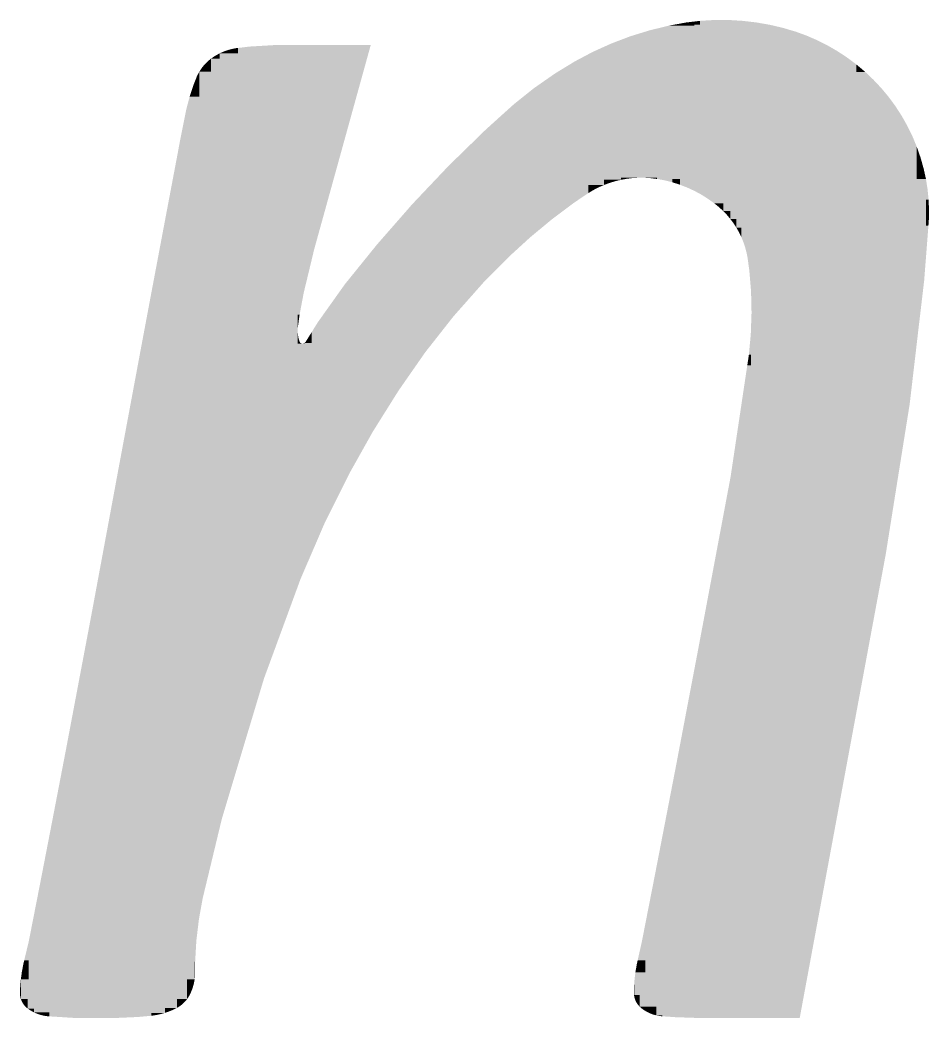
# Model space of a CAD drawing. Extents: x 149 to 8866, y 149 to 4853.
# Drawn here: x 5202.71 to 5227.57, y 4693.2 to 4720.49 of the extents above; entities that cross this region are included whole.
import ezdxf

# ---------------------------------------------------------------- set-up
doc = ezdxf.new("R2010")
doc.units = 0
doc.layers.add('L1D0', color=1, linetype='CONTINUOUS')

msp = doc.modelspace()

# ---------------------------------------------------------------- linework, layer by layer
at = {"layer": 'L1D0'}
for points in [[(5221.15, 4720.356), (5221.15, 4720.446), (5221.309, 4720.356), (5221.309, 4720.465)], [(5221.309, 4720.356), (5221.309, 4720.465), (5221.693, 4720.356), (5221.693, 4720.488)], [(5221.693, 4720.356), (5221.693, 4720.488), (5222.077, 4720.356), (5222.077, 4720.489)], [(5222.077, 4720.356), (5222.077, 4720.489), (5222.46, 4720.356), (5222.46, 4720.466)], [(5222.46, 4720.356), (5222.46, 4720.466), (5223.22, 4720.356), (5222.841, 4720.422)], [(5219.144, 4719.945), (5219.399, 4720.042), (5219.928, 4719.945), (5219.928, 4720.205)], [(5219.928, 4720.205), (5220.466, 4720.336), (5220.466, 4720.205)], [(5219.928, 4719.945), (5219.928, 4720.205), (5221.15, 4719.945), (5221.15, 4720.205)], [(5220.466, 4720.336), (5220.738, 4720.385), (5220.738, 4720.336)], [(5220.466, 4720.205), (5220.466, 4720.336), (5221.15, 4720.205), (5221.15, 4720.336)], [(5220.738, 4720.336), (5220.738, 4720.385), (5220.927, 4720.336), (5220.927, 4720.42)], [(5220.927, 4720.336), (5220.927, 4720.42), (5221.15, 4720.336), (5221.15, 4720.446)], [(5221.15, 4715.818), (5221.15, 4720.356), (5223.22, 4715.818), (5223.22, 4720.356)], [(5223.22, 4720.212), (5223.22, 4720.356), (5223.777, 4720.212), (5223.594, 4720.268)], [(5223.22, 4720.06), (5223.22, 4720.212), (5223.777, 4720.06), (5223.777, 4720.212)], [(5223.777, 4720.06), (5223.777, 4720.212), (5224.224, 4720.06), (5223.928, 4720.168)], [(5218.376, 4719.617), (5218.881, 4719.845), (5219.144, 4719.617), (5219.144, 4719.945)], [(5219.144, 4716.175), (5219.144, 4719.945), (5220.132, 4716.175), (5220.132, 4719.945)], [(5220.132, 4716.142), (5220.132, 4719.945), (5221.15, 4716.142), (5221.15, 4719.945)], [(5223.22, 4719.793), (5223.22, 4720.06), (5224.224, 4719.793), (5224.224, 4720.06)], [(5224.224, 4719.793), (5224.224, 4720.06), (5224.794, 4719.793), (5224.513, 4719.934)], [(5208.258, 4719.616), (5208.348, 4719.65), (5208.44, 4719.616), (5208.44, 4719.679)], [(5208.44, 4719.679), (5208.533, 4719.702), (5208.533, 4719.679)], [(5208.44, 4719.576), (5208.44, 4719.679), (5208.676, 4719.576), (5208.676, 4719.679)], [(5208.533, 4719.679), (5208.533, 4719.702), (5208.628, 4719.679), (5208.628, 4719.719)], [(5208.628, 4719.679), (5208.628, 4719.719), (5208.676, 4719.679), (5208.676, 4719.724)], [(5208.676, 4719.724), (5208.995, 4719.762), (5209.635, 4719.724), (5209.635, 4719.8)], [(5208.676, 4719.43), (5208.676, 4719.724), (5209.635, 4719.43), (5209.635, 4719.724)], [(5209.635, 4718.395), (5209.635, 4719.8), (5211.912, 4718.395), (5212.301, 4719.8)], [(5223.22, 4719.273), (5223.22, 4719.793), (5224.794, 4719.273), (5224.794, 4719.793)], [(5224.794, 4719.461), (5224.794, 4719.793), (5225.33, 4719.461), (5225.067, 4719.635)], [(5207.812, 4719.326), (5207.87, 4719.38), (5207.933, 4719.326), (5207.933, 4719.43)], [(5207.933, 4719.43), (5207.965, 4719.453), (5208.004, 4719.43), (5208.004, 4719.48)], [(5207.933, 4719.078), (5207.933, 4719.43), (5209.635, 4719.078), (5209.635, 4719.43)], [(5208.004, 4719.48), (5208.086, 4719.531), (5208.171, 4719.48), (5208.171, 4719.576)], [(5208.004, 4719.43), (5208.004, 4719.48), (5208.171, 4719.43), (5208.171, 4719.48)], [(5208.171, 4719.576), (5208.258, 4719.616), (5208.44, 4719.576), (5208.44, 4719.616)], [(5208.171, 4719.43), (5208.171, 4719.576), (5208.676, 4719.43), (5208.676, 4719.576)], [(5217.887, 4719.358), (5218.376, 4719.617), (5218.376, 4719.358)], [(5218.376, 4719.031), (5218.376, 4719.617), (5219.144, 4719.031), (5219.144, 4719.617)], [(5224.794, 4719.273), (5224.794, 4719.461), (5225.582, 4719.273), (5225.33, 4719.461)], [(5207.616, 4719.078), (5207.659, 4719.144), (5207.933, 4719.078), (5207.933, 4719.144)], [(5207.659, 4719.144), (5207.706, 4719.209), (5207.933, 4719.144), (5207.933, 4719.209)], [(5207.706, 4719.209), (5207.757, 4719.269), (5207.933, 4719.209), (5207.933, 4719.269)], [(5207.757, 4719.269), (5207.812, 4719.326), (5207.933, 4719.269), (5207.933, 4719.326)], [(5217.35, 4719.031), (5217.65, 4719.214), (5217.887, 4719.031), (5217.887, 4719.358)], [(5217.887, 4719.031), (5217.887, 4719.358), (5218.376, 4719.031), (5218.376, 4719.358)], [(5223.22, 4718.132), (5223.22, 4719.273), (5225.582, 4718.132), (5225.582, 4719.273)], [(5225.582, 4719.07), (5225.582, 4719.273), (5225.823, 4719.07)], [(5207.463, 4718.734), (5207.529, 4718.9), (5207.616, 4718.734), (5207.616, 4718.9)], [(5207.529, 4718.9), (5207.543, 4718.937), (5207.616, 4718.9), (5207.616, 4718.937)], [(5207.543, 4718.937), (5207.578, 4719.008), (5207.616, 4718.937), (5207.616, 4719.008)], [(5207.578, 4719.008), (5207.616, 4719.078), (5207.616, 4719.008)], [(5207.616, 4718.395), (5207.616, 4719.078), (5209.635, 4718.395), (5209.635, 4719.078)], [(5216.774, 4718.63), (5217.35, 4719.031), (5219.144, 4718.63), (5219.144, 4719.031)], [(5225.582, 4718.853), (5225.582, 4719.07), (5226.051, 4718.853), (5225.823, 4719.07)], [(5225.582, 4718.738), (5225.582, 4718.853), (5226.159, 4718.738), (5226.051, 4718.853)], [(5207.351, 4718.395), (5207.463, 4718.734), (5207.616, 4718.395), (5207.616, 4718.734)], [(5215.964, 4717.958), (5216.225, 4718.192), (5216.774, 4717.958), (5216.774, 4718.63)], [(5216.774, 4717.958), (5216.774, 4718.63), (5219.144, 4717.958), (5219.144, 4718.63)], [(5225.582, 4718.624), (5225.582, 4718.738), (5226.266, 4718.624), (5226.159, 4718.738)], [(5225.582, 4718.384), (5225.582, 4718.624), (5226.466, 4718.384), (5226.266, 4718.624)], [(5207.224, 4717.875), (5207.259, 4718.05), (5207.351, 4717.875), (5207.351, 4718.395)], [(5207.351, 4717.263), (5207.351, 4718.395), (5211.599, 4717.263), (5211.599, 4718.395)], [(5211.599, 4717.263), (5211.599, 4718.395), (5211.912, 4718.395)], [(5225.582, 4718.132), (5225.582, 4718.384), (5226.651, 4718.132), (5226.466, 4718.384)], [(5223.22, 4717.027), (5223.22, 4718.132), (5226.651, 4717.027), (5226.651, 4718.132)], [(5226.651, 4717.596), (5226.651, 4718.132), (5226.975, 4717.596), (5226.821, 4717.869)], [(5207.101, 4717.263), (5207.224, 4717.875), (5207.351, 4717.263), (5207.351, 4717.875)], [(5214.429, 4716.498), (5215.44, 4717.484), (5215.964, 4716.498), (5215.964, 4717.958)], [(5215.964, 4716.498), (5215.964, 4717.958), (5219.144, 4716.498), (5219.144, 4717.958)], [(5226.651, 4717.316), (5226.651, 4717.596), (5227.113, 4717.316), (5226.975, 4717.596)], [(5206.986, 4716.649), (5207.101, 4717.263), (5211.429, 4716.649), (5211.599, 4717.263)], [(5226.651, 4717.027), (5226.651, 4717.316), (5227.233, 4717.027), (5227.113, 4717.316)], [(5223.22, 4716.139), (5223.22, 4717.027), (5227.233, 4716.139), (5227.233, 4717.027)], [(5227.233, 4716.732), (5227.233, 4717.027), (5227.336, 4716.732)], [(5206.701, 4715.143), (5206.986, 4716.649), (5211.012, 4715.143), (5211.429, 4716.649)], [(5227.233, 4716.431), (5227.233, 4716.732), (5227.421, 4716.431), (5227.336, 4716.732)], [(5213.935, 4715.977), (5213.944, 4715.986), (5214.429, 4715.977), (5214.429, 4716.498)], [(5214.429, 4715.977), (5214.429, 4716.498), (5218.682, 4715.977), (5218.682, 4716.498)], [(5218.682, 4716.118), (5218.682, 4716.498), (5219.144, 4716.118), (5219.144, 4716.498)], [(5227.233, 4716.278), (5227.233, 4716.431), (5227.455, 4716.278), (5227.421, 4716.431)], [(5218.682, 4716.033), (5218.682, 4716.118), (5218.833, 4716.033), (5218.833, 4716.118)], [(5218.833, 4716.033), (5218.833, 4716.118), (5218.987, 4716.08), (5218.987, 4716.118)], [(5218.987, 4716.08), (5218.987, 4716.118), (5219.144, 4716.118)], [(5219.144, 4716.118), (5219.144, 4716.175), (5219.303, 4716.147), (5219.303, 4716.175)], [(5219.303, 4716.147), (5219.303, 4716.175), (5219.462, 4716.166), (5219.462, 4716.175)], [(5219.462, 4716.166), (5219.462, 4716.175), (5219.623, 4716.175)], [(5219.946, 4716.165), (5219.785, 4716.175), (5219.946, 4716.175)], [(5220.026, 4716.155), (5219.946, 4716.165), (5220.026, 4716.175), (5219.946, 4716.175)], [(5220.132, 4716.142), (5220.026, 4716.155), (5220.132, 4716.175), (5220.026, 4716.175)], [(5220.552, 4716.051), (5220.343, 4716.103), (5220.552, 4716.142), (5220.132, 4716.142)], [(5220.756, 4715.985), (5220.552, 4716.051), (5220.756, 4716.142), (5220.552, 4716.142)], [(5220.756, 4715.985), (5220.756, 4716.142), (5221.15, 4715.985), (5221.15, 4716.142)], [(5223.22, 4714.863), (5223.22, 4716.139), (5227.486, 4714.863), (5227.486, 4716.139)], [(5227.233, 4716.139), (5227.233, 4716.278), (5227.486, 4716.139), (5227.455, 4716.278)], [(5227.486, 4715.574), (5227.486, 4716.139), (5227.558, 4715.574), (5227.53, 4715.858)], [(5213.436, 4715.45), (5213.935, 4715.977), (5216.099, 4715.45), (5216.099, 4715.977)], [(5216.099, 4715.496), (5216.099, 4715.977), (5217.868, 4715.496), (5217.868, 4715.977)], [(5217.868, 4715.756), (5217.868, 4715.977), (5218.252, 4715.756), (5218.252, 4715.977)], [(5218.252, 4715.912), (5218.252, 4715.977), (5218.534, 4715.912), (5218.534, 4715.977)], [(5218.252, 4715.838), (5218.252, 4715.912), (5218.391, 4715.838), (5218.534, 4715.912)], [(5218.252, 4715.756), (5218.252, 4715.838), (5218.391, 4715.838)], [(5218.534, 4715.912), (5218.534, 4715.977), (5218.682, 4715.977)], [(5218.682, 4715.977), (5218.682, 4716.033), (5218.833, 4716.033)], [(5221.15, 4715.818), (5220.955, 4715.907), (5221.15, 4715.985), (5220.756, 4715.985)], [(5221.521, 4715.601), (5221.339, 4715.716), (5221.521, 4715.818), (5221.15, 4715.818)], [(5221.521, 4715.601), (5221.521, 4715.818), (5221.942, 4715.601), (5221.942, 4715.818)], [(5221.942, 4715.263), (5221.942, 4715.818), (5223.22, 4715.263), (5223.22, 4715.818)], [(5217.868, 4715.496), (5217.868, 4715.756), (5218.186, 4715.711), (5218.252, 4715.756)], [(5221.695, 4715.477), (5221.521, 4715.601), (5221.942, 4715.477), (5221.942, 4715.601)], [(5227.486, 4715.289), (5227.486, 4715.574), (5227.57, 4715.289), (5227.558, 4715.574)], [(5212.463, 4714.337), (5213.436, 4715.45), (5216.099, 4714.337), (5216.099, 4715.45)], [(5216.099, 4715.037), (5216.099, 4715.496), (5217.255, 4715.037), (5217.868, 4715.496)], [(5221.779, 4715.409), (5221.695, 4715.477), (5221.942, 4715.409), (5221.942, 4715.477)], [(5221.942, 4715.263), (5221.835, 4715.363), (5221.942, 4715.409), (5221.779, 4715.409)], [(5227.486, 4715.004), (5227.486, 4715.289), (5227.564, 4715.004), (5227.57, 4715.289)], [(5206.417, 4713.637), (5206.701, 4715.143), (5210.616, 4713.637), (5210.616, 4715.143)], [(5210.616, 4715.075), (5210.616, 4715.143), (5210.993, 4715.075), (5211.012, 4715.143)], [(5210.616, 4714.213), (5210.616, 4715.075), (5210.754, 4714.213), (5210.993, 4715.075)], [(5216.099, 4714.031), (5216.099, 4715.037), (5216.664, 4714.547), (5217.255, 4715.037)], [(5222.137, 4715.046), (5222.043, 4715.158), (5222.137, 4715.263), (5221.942, 4715.263)], [(5222.137, 4715.046), (5222.137, 4715.263), (5223.22, 4715.046), (5223.22, 4715.263)], [(5222.304, 4714.806), (5222.224, 4714.929), (5222.304, 4715.046), (5222.137, 4715.046)], [(5222.304, 4714.806), (5222.304, 4715.046), (5223.22, 4714.806), (5223.22, 4715.046)], [(5227.486, 4714.863), (5227.486, 4715.004), (5227.553, 4714.863), (5227.564, 4715.004)], [(5222.439, 4714.547), (5222.375, 4714.679), (5222.439, 4714.806), (5222.304, 4714.806)], [(5222.439, 4714.547), (5222.439, 4714.806), (5223.22, 4714.547), (5223.22, 4714.806)], [(5223.22, 4713.364), (5223.22, 4714.863), (5227.437, 4713.364), (5227.553, 4714.863)], [(5222.494, 4714.412), (5222.439, 4714.547), (5223.22, 4714.412), (5223.22, 4714.547)], [(5210.616, 4713.637), (5210.616, 4714.213), (5210.754, 4714.213)], [(5212.216, 4714.031), (5212.463, 4714.337), (5216.099, 4714.031), (5216.099, 4714.337)], [(5222.54, 4714.274), (5222.494, 4714.412), (5223.22, 4714.274), (5223.22, 4714.412)], [(5222.578, 4714.133), (5222.54, 4714.274), (5223.22, 4714.133), (5223.22, 4714.274)], [(5211.597, 4713.266), (5211.999, 4713.763), (5212.216, 4713.266), (5212.216, 4714.031)], [(5212.216, 4713.266), (5212.216, 4714.031), (5215.345, 4713.266), (5215.345, 4714.031)], [(5215.345, 4713.759), (5215.345, 4714.031), (5215.829, 4713.759), (5216.099, 4714.031)], [(5222.607, 4713.99), (5222.578, 4714.133), (5223.22, 4713.99), (5223.22, 4714.133)], [(5222.617, 4713.917), (5222.607, 4713.99), (5223.22, 4713.917), (5223.22, 4713.99)], [(5222.656, 4713.632), (5222.617, 4713.917), (5223.22, 4713.632), (5223.22, 4713.917)], [(5206.305, 4713.043), (5206.417, 4713.637), (5210.472, 4713.043), (5210.472, 4713.637)], [(5210.472, 4713.043), (5210.472, 4713.637), (5210.545, 4713.343), (5210.616, 4713.637)], [(5215.345, 4713.266), (5215.345, 4713.759), (5215.39, 4713.317), (5215.829, 4713.759)], [(5222.703, 4713.058), (5222.656, 4713.632), (5223.22, 4713.058), (5223.22, 4713.632)], [(5223.22, 4711.95), (5223.22, 4713.364), (5227.27, 4711.95), (5227.437, 4713.364)], [(5210.856, 4712.225), (5211.597, 4713.266), (5214.223, 4712.225), (5214.223, 4713.266)], [(5214.223, 4711.95), (5214.223, 4713.266), (5214.564, 4712.384), (5215.345, 4713.266)], [(5206.1, 4711.95), (5206.305, 4713.043), (5206.305, 4711.95)], [(5206.305, 4711.95), (5206.305, 4713.043), (5210.304, 4711.95), (5210.304, 4713.043)], [(5210.304, 4712.435), (5210.304, 4713.043), (5210.357, 4712.435), (5210.472, 4713.043)], [(5222.716, 4712.483), (5222.703, 4713.058), (5223.22, 4712.483), (5223.22, 4713.058)], [(5210.304, 4712.129), (5210.304, 4712.435), (5210.314, 4712.129), (5210.357, 4712.435)], [(5222.697, 4711.95), (5222.716, 4712.483), (5223.22, 4711.95), (5223.22, 4712.483)], [(5210.304, 4712.022), (5210.304, 4712.129), (5210.309, 4712.094), (5210.314, 4712.129)], [(5210.304, 4711.95), (5210.304, 4712.022), (5210.306, 4711.95)], [(5210.685, 4711.95), (5210.856, 4712.225), (5214.223, 4711.95), (5214.223, 4712.225)], [(5205.744, 4710.043), (5206.079, 4711.84), (5210.306, 4710.043), (5210.306, 4711.84)], [(5206.079, 4711.84), (5206.1, 4711.95), (5210.306, 4711.84), (5210.306, 4711.95)], [(5210.306, 4711.807), (5210.306, 4711.95), (5210.324, 4711.807), (5210.312, 4711.878)], [(5210.306, 4711.737), (5210.306, 4711.807), (5210.341, 4711.737), (5210.324, 4711.807)], [(5210.306, 4711.703), (5210.306, 4711.737), (5210.353, 4711.703), (5210.341, 4711.737)], [(5210.518, 4711.683), (5210.685, 4711.95), (5210.685, 4711.683)], [(5210.685, 4710.894), (5210.685, 4711.95), (5213.438, 4710.894), (5213.438, 4711.95)], [(5213.438, 4710.894), (5213.438, 4711.95), (5213.794, 4711.405), (5214.223, 4711.95)], [(5222.643, 4711.334), (5222.696, 4711.908), (5222.697, 4711.334), (5222.697, 4711.95)], [(5222.697, 4711.05), (5222.697, 4711.95), (5227.165, 4711.05), (5227.165, 4711.95)], [(5227.165, 4711.05), (5227.165, 4711.95), (5227.261, 4711.87), (5227.27, 4711.95)], [(5210.306, 4711.693), (5210.306, 4711.703), (5210.355, 4711.693), (5210.353, 4711.703)], [(5210.306, 4711.675), (5210.306, 4711.693), (5210.367, 4711.675), (5210.355, 4711.693)], [(5210.306, 4711.66), (5210.306, 4711.675), (5210.381, 4711.66), (5210.367, 4711.675)], [(5210.306, 4711.639), (5210.306, 4711.66), (5210.381, 4711.639), (5210.381, 4711.66)], [(5210.306, 4710.894), (5210.306, 4711.639), (5210.497, 4710.894), (5210.497, 4711.639)], [(5210.381, 4711.649), (5210.381, 4711.66), (5210.399, 4711.649)], [(5210.381, 4711.639), (5210.381, 4711.649), (5210.399, 4711.639), (5210.399, 4711.649)], [(5210.399, 4711.639), (5210.399, 4711.649), (5210.418, 4711.639), (5210.418, 4711.642)], [(5210.418, 4711.639), (5210.418, 4711.642), (5210.439, 4711.639)], [(5210.439, 4711.639), (5210.46, 4711.642), (5210.46, 4711.639)], [(5210.46, 4711.639), (5210.46, 4711.642), (5210.48, 4711.639), (5210.48, 4711.649)], [(5210.48, 4711.649), (5210.497, 4711.66), (5210.497, 4711.649)], [(5210.48, 4711.639), (5210.48, 4711.649), (5210.497, 4711.639), (5210.497, 4711.649)], [(5210.497, 4711.66), (5210.512, 4711.674), (5210.518, 4711.66), (5210.518, 4711.683)], [(5210.497, 4710.894), (5210.497, 4711.66), (5210.685, 4710.894), (5210.685, 4711.66)], [(5210.518, 4711.66), (5210.518, 4711.683), (5210.685, 4711.66), (5210.685, 4711.683)], [(5222.6, 4711.05), (5222.643, 4711.334), (5222.697, 4711.05), (5222.697, 4711.334)], [(5222.44, 4709.982), (5222.6, 4711.05), (5227.04, 4709.982), (5227.165, 4711.05)], [(5210.306, 4710.043), (5210.306, 4710.894), (5212.867, 4710.043), (5212.867, 4710.894)], [(5212.867, 4710.043), (5212.867, 4710.894), (5213.061, 4710.352), (5213.438, 4710.894)], [(5205.593, 4709.233), (5205.744, 4710.043), (5212.359, 4709.233), (5212.867, 4710.043)], [(5222.159, 4708.104), (5222.44, 4709.982), (5226.74, 4708.104), (5227.04, 4709.982)], [(5205.269, 4707.491), (5205.381, 4708.097), (5205.593, 4707.491), (5205.593, 4709.233)], [(5205.593, 4707.491), (5205.593, 4709.233), (5211.419, 4707.491), (5211.419, 4709.233)], [(5211.419, 4707.491), (5211.419, 4709.233), (5211.713, 4708.081), (5212.359, 4709.233)], [(5221.746, 4705.887), (5222.143, 4707.998), (5226.387, 4705.887), (5226.723, 4707.998)], [(5222.143, 4707.998), (5222.159, 4708.104), (5226.723, 4707.998), (5226.74, 4708.104)], [(5205.02, 4706.15), (5205.269, 4707.491), (5210.79, 4706.15), (5210.79, 4707.491)], [(5210.79, 4706.15), (5210.79, 4707.491), (5211.045, 4706.742), (5211.419, 4707.491)], [(5204.845, 4705.207), (5205.02, 4706.15), (5210.383, 4705.207), (5210.79, 4706.15)], [(5221.573, 4704.966), (5221.746, 4705.887), (5226.216, 4704.966), (5226.387, 4705.887)], [(5204.661, 4704.215), (5204.845, 4705.207), (5210.019, 4704.215), (5210.019, 4705.207)], [(5210.019, 4704.215), (5210.019, 4705.207), (5210.095, 4704.422), (5210.383, 4705.207)], [(5221.331, 4703.679), (5221.573, 4704.966), (5225.977, 4703.679), (5226.216, 4704.966)], [(5204.335, 4702.49), (5204.661, 4704.215), (5209.385, 4702.49), (5210.019, 4704.215)], [(5221.252, 4703.258), (5221.331, 4703.679), (5225.899, 4703.258), (5225.977, 4703.679)], [(5220.927, 4701.551), (5221.252, 4703.258), (5225.582, 4701.551), (5225.899, 4703.258)], [(5204.296, 4702.282), (5204.335, 4702.49), (5209.322, 4702.282), (5209.385, 4702.49)], [(5203.964, 4700.523), (5204.296, 4702.282), (5208.792, 4700.523), (5208.792, 4702.282)], [(5208.792, 4700.518), (5208.792, 4702.282), (5209.322, 4702.282)], [(5220.629, 4699.984), (5220.927, 4701.551), (5225.291, 4699.984), (5225.582, 4701.551)], [(5203.626, 4698.766), (5203.963, 4700.518), (5208.266, 4698.766), (5208.792, 4700.518)], [(5203.963, 4700.518), (5203.964, 4700.523), (5208.792, 4700.518), (5208.792, 4700.523)], [(5220.326, 4698.419), (5220.629, 4699.984), (5225.001, 4698.419), (5225.291, 4699.984)], [(5203.341, 4697.293), (5203.626, 4698.766), (5207.904, 4697.293), (5207.904, 4698.766)], [(5207.904, 4697.293), (5207.904, 4698.766), (5208.231, 4698.65), (5208.266, 4698.766)], [(5220.072, 4697.105), (5220.326, 4698.419), (5224.757, 4697.105), (5225.001, 4698.419)], [(5203.181, 4696.473), (5203.341, 4697.293), (5207.706, 4696.473), (5207.706, 4697.293)], [(5207.706, 4696.473), (5207.706, 4697.293), (5207.774, 4696.755), (5207.904, 4697.293)], [(5219.815, 4695.794), (5220.072, 4697.105), (5224.514, 4695.794), (5224.757, 4697.105)], [(5202.95, 4695.295), (5203.053, 4695.82), (5203.181, 4695.295), (5203.181, 4696.473)], [(5203.181, 4695.295), (5203.181, 4696.473), (5207.532, 4695.295), (5207.532, 4696.473)], [(5207.532, 4695.901), (5207.532, 4696.473), (5207.603, 4695.901), (5207.706, 4696.473)], [(5207.532, 4695.295), (5207.532, 4695.901), (5207.534, 4695.324), (5207.603, 4695.901)], [(5219.715, 4695.283), (5219.815, 4695.794), (5219.815, 4695.283)], [(5219.815, 4694.452), (5219.815, 4695.794), (5224.265, 4694.452), (5224.514, 4695.794)], [(5202.825, 4694.775), (5202.95, 4695.295), (5202.95, 4694.775)], [(5202.95, 4694.258), (5202.95, 4695.295), (5207.487, 4694.258), (5207.487, 4695.295)], [(5207.487, 4694.744), (5207.487, 4695.295), (5207.5, 4694.744), (5207.532, 4695.295)], [(5219.601, 4694.775), (5219.715, 4695.283), (5219.815, 4694.775), (5219.815, 4695.283)], [(5202.759, 4694.449), (5202.8, 4694.667), (5202.95, 4694.449), (5202.95, 4694.667)], [(5202.8, 4694.667), (5202.825, 4694.775), (5202.95, 4694.667), (5202.95, 4694.775)], [(5207.487, 4694.414), (5207.487, 4694.744), (5207.5, 4694.414), (5207.5, 4694.744)], [(5219.54, 4694.452), (5219.577, 4694.668), (5219.815, 4694.452), (5219.815, 4694.668)], [(5219.577, 4694.668), (5219.601, 4694.775), (5219.815, 4694.668), (5219.815, 4694.775)], [(5202.712, 4694.009), (5202.73, 4694.229), (5202.734, 4694.009), (5202.734, 4694.258)], [(5202.734, 4694.258), (5202.759, 4694.449), (5202.95, 4694.258), (5202.95, 4694.449)], [(5202.734, 4693.722), (5202.734, 4694.258), (5205.292, 4693.722), (5205.292, 4694.258)], [(5205.292, 4693.717), (5205.292, 4694.258), (5207.279, 4693.717), (5207.279, 4694.258)], [(5207.279, 4694.181), (5207.279, 4694.258), (5207.473, 4694.181), (5207.487, 4694.258)], [(5207.487, 4694.258), (5207.487, 4694.414), (5207.496, 4694.335), (5207.5, 4694.414)], [(5219.514, 4694.234), (5219.54, 4694.452), (5221.3, 4694.234), (5221.3, 4694.452)], [(5221.3, 4693.2), (5221.3, 4694.452), (5224.033, 4693.2), (5224.265, 4694.452)], [(5202.709, 4693.897), (5202.712, 4694.009), (5202.734, 4693.897), (5202.734, 4694.009)], [(5207.279, 4694.104), (5207.279, 4694.181), (5207.455, 4694.104), (5207.473, 4694.181)], [(5207.279, 4694.03), (5207.279, 4694.104), (5207.433, 4694.03), (5207.455, 4694.104)], [(5207.279, 4693.956), (5207.279, 4694.03), (5207.407, 4693.956), (5207.433, 4694.03)], [(5219.497, 4693.906), (5219.499, 4694.016), (5219.514, 4693.906), (5219.514, 4694.016)], [(5219.499, 4694.016), (5219.514, 4694.234), (5219.514, 4694.016)], [(5219.514, 4693.829), (5219.514, 4694.234), (5221.3, 4693.829), (5221.3, 4694.234)], [(5202.709, 4693.872), (5202.709, 4693.897), (5202.734, 4693.872), (5202.734, 4693.897)], [(5202.711, 4693.821), (5202.709, 4693.872), (5202.734, 4693.821), (5202.734, 4693.872)], [(5202.72, 4693.771), (5202.711, 4693.821), (5202.734, 4693.771), (5202.734, 4693.821)], [(5202.733, 4693.722), (5202.72, 4693.771), (5202.734, 4693.722), (5202.734, 4693.771)], [(5202.751, 4693.674), (5202.733, 4693.722), (5202.924, 4693.674), (5202.924, 4693.722)], [(5202.924, 4693.458), (5202.924, 4693.722), (5204.242, 4693.458), (5204.242, 4693.722)], [(5204.242, 4693.2), (5204.242, 4693.722), (5205.292, 4693.2), (5205.292, 4693.722)], [(5205.292, 4693.262), (5205.292, 4693.717), (5206.306, 4693.262), (5206.306, 4693.717)], [(5206.306, 4693.476), (5206.306, 4693.717), (5207, 4693.476), (5207, 4693.717)], [(5207, 4693.668), (5207, 4693.717), (5207.24, 4693.668), (5207.279, 4693.717)], [(5207.279, 4693.884), (5207.279, 4693.956), (5207.376, 4693.884), (5207.407, 4693.956)], [(5207.279, 4693.849), (5207.279, 4693.884), (5207.359, 4693.849), (5207.376, 4693.884)], [(5207.279, 4693.821), (5207.279, 4693.849), (5207.345, 4693.821), (5207.359, 4693.849)], [(5207.279, 4693.768), (5207.279, 4693.821), (5207.314, 4693.768), (5207.345, 4693.821)], [(5207.279, 4693.717), (5207.279, 4693.768), (5207.314, 4693.768)], [(5219.497, 4693.88), (5219.497, 4693.906), (5219.514, 4693.88), (5219.514, 4693.906)], [(5219.501, 4693.829), (5219.497, 4693.88), (5219.514, 4693.829), (5219.514, 4693.88)], [(5219.509, 4693.78), (5219.501, 4693.829), (5219.652, 4693.78), (5219.652, 4693.829)], [(5219.523, 4693.731), (5219.509, 4693.78), (5219.652, 4693.731), (5219.652, 4693.78)], [(5219.54, 4693.683), (5219.523, 4693.731), (5219.652, 4693.683), (5219.652, 4693.731)], [(5219.652, 4693.514), (5219.652, 4693.829), (5221.3, 4693.514), (5221.3, 4693.829)], [(5202.774, 4693.628), (5202.751, 4693.674), (5202.924, 4693.628), (5202.924, 4693.674)], [(5202.8, 4693.585), (5202.774, 4693.628), (5202.924, 4693.585), (5202.924, 4693.628)], [(5202.831, 4693.544), (5202.8, 4693.585), (5202.924, 4693.544), (5202.924, 4693.585)], [(5202.865, 4693.507), (5202.831, 4693.544), (5202.924, 4693.507), (5202.924, 4693.544)], [(5202.924, 4693.458), (5202.903, 4693.473), (5202.924, 4693.507), (5202.865, 4693.507)], [(5202.956, 4693.435), (5202.924, 4693.458), (5203.093, 4693.435), (5203.093, 4693.458)], [(5203.093, 4693.355), (5203.093, 4693.458), (5203.512, 4693.355), (5203.512, 4693.458)], [(5204.242, 4693.2), (5203.512, 4693.246), (5204.242, 4693.458), (5203.512, 4693.458)], [(5206.306, 4693.342), (5206.306, 4693.476), (5206.678, 4693.342), (5206.678, 4693.476)], [(5206.678, 4693.434), (5206.678, 4693.476), (5206.916, 4693.434), (5207, 4693.476)], [(5207, 4693.624), (5207, 4693.668), (5207.198, 4693.624), (5207.24, 4693.668)], [(5207, 4693.581), (5207, 4693.624), (5207.152, 4693.581), (5207.198, 4693.624)], [(5207, 4693.542), (5207, 4693.581), (5207.104, 4693.542), (5207.152, 4693.581)], [(5207, 4693.476), (5207, 4693.542), (5207.053, 4693.507), (5207.104, 4693.542)], [(5219.562, 4693.637), (5219.54, 4693.683), (5219.652, 4693.637), (5219.652, 4693.683)], [(5219.588, 4693.593), (5219.562, 4693.637), (5219.652, 4693.593), (5219.652, 4693.637)], [(5219.652, 4693.514), (5219.618, 4693.553), (5219.652, 4693.593), (5219.588, 4693.593)], [(5219.689, 4693.48), (5219.652, 4693.514), (5219.793, 4693.48), (5219.793, 4693.514)], [(5219.709, 4693.465), (5219.689, 4693.48), (5219.793, 4693.465), (5219.793, 4693.48)], [(5219.793, 4693.405), (5219.736, 4693.444), (5219.793, 4693.465), (5219.709, 4693.465)], [(5219.793, 4693.405), (5219.793, 4693.514), (5220.108, 4693.405), (5220.108, 4693.514)], [(5220.108, 4693.274), (5220.108, 4693.514), (5220.618, 4693.274), (5220.618, 4693.514)], [(5221.3, 4693.2), (5220.618, 4693.224), (5221.3, 4693.514), (5220.618, 4693.514)], [(5203.023, 4693.393), (5202.956, 4693.435), (5203.093, 4693.393), (5203.093, 4693.435)], [(5203.093, 4693.355), (5203.023, 4693.393), (5203.093, 4693.393)], [(5203.165, 4693.323), (5203.093, 4693.355), (5203.316, 4693.323), (5203.316, 4693.355)], [(5203.316, 4693.274), (5203.24, 4693.296), (5203.316, 4693.323), (5203.165, 4693.323)], [(5203.316, 4693.274), (5203.316, 4693.355), (5203.512, 4693.274), (5203.512, 4693.355)], [(5203.394, 4693.258), (5203.316, 4693.274), (5203.394, 4693.274)], [(5203.472, 4693.248), (5203.394, 4693.258), (5203.472, 4693.274), (5203.394, 4693.274)], [(5203.512, 4693.246), (5203.472, 4693.248), (5203.512, 4693.274), (5203.472, 4693.274)], [(5205.292, 4693.2), (5205.292, 4693.262), (5205.926, 4693.228), (5205.926, 4693.262)], [(5205.926, 4693.228), (5205.926, 4693.262), (5206.242, 4693.256), (5206.306, 4693.262)], [(5206.306, 4693.262), (5206.306, 4693.342), (5206.431, 4693.281), (5206.431, 4693.342)], [(5206.431, 4693.281), (5206.431, 4693.342), (5206.556, 4693.308), (5206.678, 4693.342)], [(5206.678, 4693.342), (5206.678, 4693.434), (5206.798, 4693.384), (5206.916, 4693.434)], [(5219.914, 4693.34), (5219.852, 4693.371), (5219.914, 4693.405), (5219.793, 4693.405)], [(5219.914, 4693.34), (5219.914, 4693.405), (5220.108, 4693.34), (5220.108, 4693.405)], [(5219.977, 4693.313), (5219.914, 4693.34), (5220.108, 4693.313), (5220.108, 4693.34)], [(5220.108, 4693.274), (5220.042, 4693.291), (5220.108, 4693.313), (5219.977, 4693.313)], [(5220.176, 4693.26), (5220.108, 4693.274), (5220.176, 4693.274)], [(5220.244, 4693.25), (5220.176, 4693.26), (5220.244, 4693.274), (5220.176, 4693.274)], [(5220.277, 4693.248), (5220.244, 4693.25), (5220.277, 4693.274), (5220.244, 4693.274)], [(5220.618, 4693.224), (5220.277, 4693.248), (5220.618, 4693.274), (5220.277, 4693.274)]]:
    msp.add_solid(points, dxfattribs=at)

doc.saveas('drawing.dxf')
